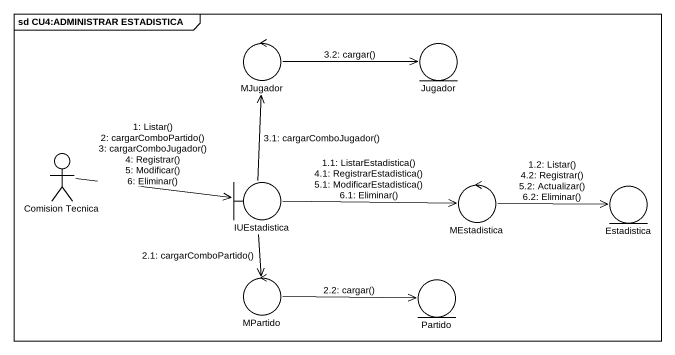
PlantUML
@startuml
mainframe sd CU4:ADMINISTRAR ESTADISTICA
control MJugador
entity Jugador
actor "Comision Tecnica" as Comision_Tecnica #FFFFFF
boundary IUEstadistica
control MEstadistica
entity Estadistica
control MPartido
entity Partido
Comision_Tecnica -right-> IUEstadistica : 1: Listar()\n2: cargarComboPartido()\n3: cargarComboJugador()\n4: Registrar()\n5: Modificar()\n6: Eliminar()
IUEstadistica -right-> MEstadistica : 1.1: ListarEstadistica()\n4.1: RegistrarEstadistica()\n5.1: ModificarEstadistica()\n6.1: Eliminar()
MEstadistica -right-> Estadistica : 1.2: Listar()\n4.2: Registrar()\n5.2: Actualizar()\n6.2: Eliminar()
IUEstadistica --> MPartido : 2.1: cargarComboPartido()
MPartido -right-> Partido : 2.2: cargar()
IUEstadistica -up-> MJugador : 3.1: cargarComboJugador()
MJugador -right-> Jugador : 3.2: cargar()
@enduml
